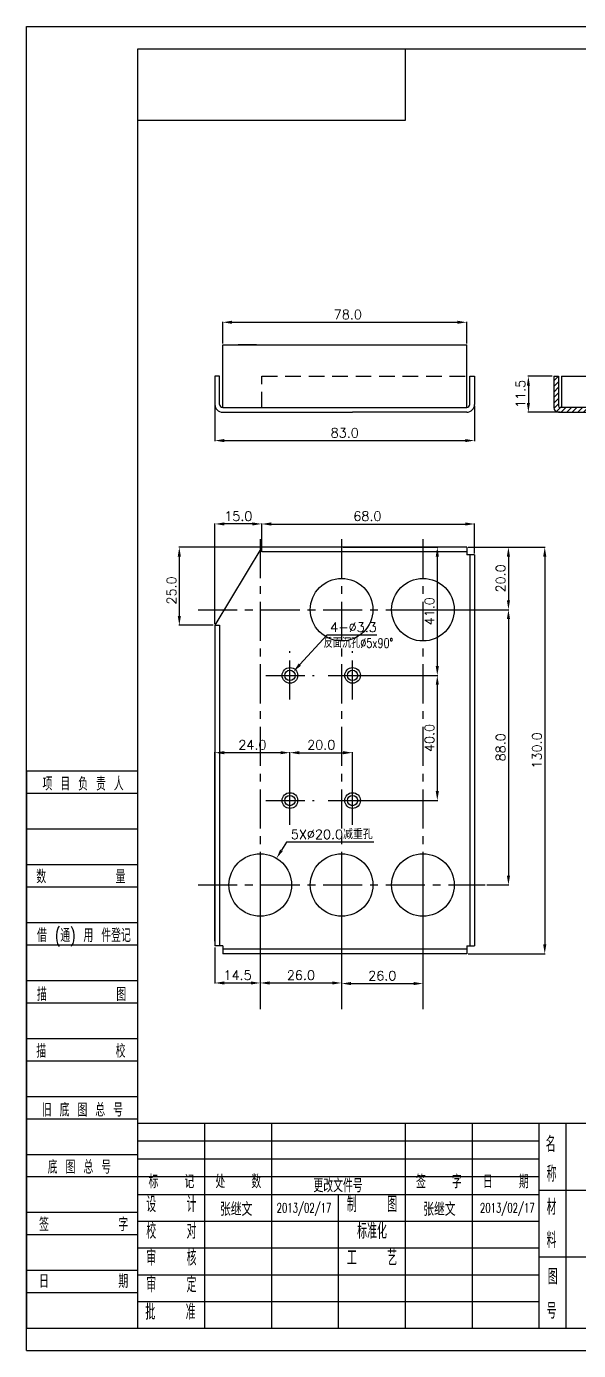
# Model space of a CAD drawing. Extents: x 2854 to 5858, y -1165 to 723.
# Drawn here: x 4062.1 to 4238.5, y -1165.2 to -741.9 of the extents above; entities that cross this region are included whole.
import ezdxf
from ezdxf.enums import TextEntityAlignment as Align

# ---------------------------------------------------------------- set-up
doc = ezdxf.new("R2010")
doc.units = 0
doc.header["$MEASUREMENT"] = 0
doc.linetypes.add('PF_CENTER', pattern=[2, 1.25, -0.25, 0.25, -0.25])
doc.linetypes.add('PF_DASHED', pattern=[0.75, 0.5, -0.25])
doc.layers.get('0').update_dxf_attribs({"linetype": 'CONTINUOUS'})
doc.layers.get('DEFPOINTS').update_dxf_attribs({"linetype": 'CONTINUOUS'})
for name, color, linetype in [('SMPEN_CENTER', 4, 'PF_CENTER'), ('SMPEN_DASHED', 2, 'PF_DASHED'), ('SMPEN_DIM', 3, 'CONTINUOUS'), ('SMPEN_HATCH', 6, 'CONTINUOUS'), ('SMPEN_THICK', 7, 'CONTINUOUS')]:
    doc.layers.add(name, color=color, linetype=linetype)
doc.styles.get("Standard").update_dxf_attribs({"font": 'txt.shx', "bigfont": 'hshztxt.shx'})
doc.dimstyles.get("Standard").update_dxf_attribs({"dimtxt": 3, "dimasz": 3, "dimexe": 0.18, "dimexo": 0.5, "dimgap": 1, "dimtad": 1, "dimtoh": 1, "dimdec": 1, "dimzin": 0, "dimdsep": 46, "dimtxsty": 'Standard', "dimcen": 0, "dimadec": 1, "dimazin": 0, "dimtfac": 1, "dimtdec": 1, "dimtofl": 0, "dimtmove": 0, "dimatfit": 3, "dimfxl": 0, "dimtolj": 1, "dimtzin": 0, "dimarcsym": 0})
doc.dimstyles.new('STANDARD$0', dxfattribs={"dimtxt": 3, "dimasz": 3, "dimexe": 0.18, "dimexo": 0.5, "dimgap": 1, "dimtad": 1, "dimtoh": 1, "dimdec": 1, "dimzin": 0, "dimdsep": 46, "dimtxsty": 'Standard', "dimcen": 0, "dimadec": 1, "dimazin": 0, "dimtfac": 1, "dimtdec": 1, "dimtofl": 0, "dimtmove": 0, "dimatfit": 3, "dimfxl": 0, "dimtolj": 1, "dimtzin": 0, "dimarcsym": 0})

# ---------------------------------------------------------------- blocks, each defined once
blk = doc.blocks.new('ADDBOX')
for p, q in [((0, 125), (0, 0)), ((0, 125), (25, 125)), ((25, 0), (25, 125))]:
    blk.add_line(p, q)
at = {"color": 1}
for p, q in [((0, 120), (25, 120)), ((0, 99), (25, 99)), ((0, 86), (25, 86)), ((0, 73), (25, 73)), ((0, 60), (25, 60)), ((0, 47), (25, 47)), ((0, 21), (25, 21)), ((0, 8), (25, 8))]:
    blk.add_line(p, q, dxfattribs=at)
for points in [[(0, 112), (25, 112)], [(0, 34), (25, 34)]]:
    blk.add_lwpolyline(points, dxfattribs=at)
for points in [[(0, 104), (25, 104)], [(0, 91), (25, 91)], [(0, 78), (25, 78)], [(0, 65), (25, 65)], [(0, 52), (25, 52)], [(0, 39), (25, 39)], [(0, 26), (25, 26)], [(0, 13), (25, 13)], [(0, 0), (25, 0)]]:
    blk.add_lwpolyline(points)
at = {"color": 1, "width": 0.67}
for s, p in [('项 目 负 责 人', (3.58, 120.61)), ('数        量', (2.2, 99.8)), ('借 (通) 用 件登记', (2.35, 86.62)), ('描        图', (2.35, 73.41)), ('描        校', (2.2, 60.68)), ('旧 底 图 总 号', (3.43, 47.48)), (' 底 图 总 号', (2.97, 34.66)), ('签        字', (2.82, 21.77)), ('日        期', (2.82, 9.04))]:
    blk.add_text(s, height=3, dxfattribs=at).set_placement(p)
at = {"color": 1, "ltscale": 20, "width": 0.67}
blk.add_attdef('PRJMANAGER', text='', height=3.5, dxfattribs=at).set_placement((1.5, 113), align=Align.BOTTOM_LEFT)
at = {"color": 1, "width": 0.67}
for tag, p in [('NUM', (1.5, 92)), ('DRAFTER', (1.5, 66)), ('DVERI', (1.5, 53)), ('OLDDRAWNO', (1.5, 40)), ('DRAWNO', (1.5, 27)), ('SIGNER', (1.5, 14)), ('DATE', (1.5, 1))]:
    blk.add_attdef(tag, text='', height=3.5, dxfattribs=at).set_placement(p, align=Align.BOTTOM_LEFT)
blk = doc.blocks.new('*D270')
at = {"layer": 'DEFPOINTS', "color": 0, "ltscale": 10}
for p in [(4145.2, -950.57), (4147.42, -948.13)]:
    blk.add_point(p, dxfattribs=at)
at = {"layer": 'SMPEN_DIM', "color": 0, "lineweight": -2, "ltscale": 10}
for p, q in [((4158.1, -936.45), (4149.45, -945.92)), ((4174.1, -936.45), (4158.1, -936.45))]:
    blk.add_line(p, q, dxfattribs=at)
at = {"layer": 'SMPEN_DIM', "color": 0, "ltscale": 10}
blk.add_solid([(4149.08, -945.58), (4149.82, -946.26), (4147.42, -948.13)], dxfattribs=at)
at = {"layer": 'SMPEN_DIM', "color": 0, "ltscale": 10, "insert": (4166.6, -933.95), "char_height": 3, "attachment_point": 5}
blk.add_mtext('\\A1;4-∅3.3', dxfattribs=at)
blk = doc.blocks.new('*D271')
at = {"layer": 'DEFPOINTS', "color": 0, "ltscale": 10}
for p in [(4142.03, -1007.82), (4131.59, -1024.88)]:
    blk.add_point(p, dxfattribs=at)
at = {"layer": 'SMPEN_DIM', "color": 0, "lineweight": -2, "ltscale": 10}
for p, q in [((4145.16, -1002.7), (4143.59, -1005.26)), ((4173.16, -1002.7), (4145.16, -1002.7))]:
    blk.add_line(p, q, dxfattribs=at)
at = {"layer": 'SMPEN_DIM', "color": 0, "ltscale": 10}
blk.add_solid([(4143.17, -1005), (4144.02, -1005.52), (4142.03, -1007.82)], dxfattribs=at)
at = {"layer": 'SMPEN_DIM', "color": 0, "ltscale": 10, "insert": (4159.66, -1000.2), "char_height": 3, "attachment_point": 5}
blk.add_mtext('\\A1;5X∅20.0减重孔', dxfattribs=at)
blk = doc.blocks.new('*D273')
at = {"layer": 'DEFPOINTS', "color": 0, "ltscale": 10}
for p in [(4230.63, -853.74), (4222.51, -865.24), (4233.13, -865.24)]:
    blk.add_point(p, dxfattribs=at)
at = {"layer": 'SMPEN_DIM', "color": 0, "lineweight": -2, "ltscale": 10}
for p, q in [((4230.13, -853.74), (4222.33, -853.74)), ((4222.51, -856.74), (4222.51, -862.24)), ((4232.63, -865.24), (4222.33, -865.24))]:
    blk.add_line(p, q, dxfattribs=at)
at = {"layer": 'SMPEN_DIM', "color": 0, "ltscale": 10}
for points in [[(4222.01, -856.74), (4223.01, -856.74), (4222.51, -853.74)], [(4222.01, -862.24), (4223.01, -862.24), (4222.51, -865.24)]]:
    blk.add_solid(points, dxfattribs=at)
at = {"layer": 'SMPEN_DIM', "color": 0, "ltscale": 10, "insert": (4220.01, -859.39), "char_height": 3, "attachment_point": 5, "rotation": 90}
blk.add_mtext('\\A1;11.5', dxfattribs=at)
blk = doc.blocks.new('*D274')
at = {"layer": 'DEFPOINTS', "color": 0, "ltscale": 10}
for p in [(4202.81, -836.48), (4124.81, -843.74), (4202.81, -843.74)]:
    blk.add_point(p, dxfattribs=at)
at = {"layer": 'SMPEN_DIM', "color": 0, "lineweight": -2, "ltscale": 10}
for p, q in [((4124.81, -843.24), (4124.81, -836.3)), ((4127.81, -836.48), (4199.81, -836.48)), ((4202.81, -843.24), (4202.81, -836.3))]:
    blk.add_line(p, q, dxfattribs=at)
at = {"layer": 'SMPEN_DIM', "color": 0, "ltscale": 10}
for points in [[(4127.81, -835.98), (4127.81, -836.98), (4124.81, -836.48)], [(4199.81, -835.98), (4199.81, -836.98), (4202.81, -836.48)]]:
    blk.add_solid(points, dxfattribs=at)
at = {"layer": 'SMPEN_DIM', "color": 0, "ltscale": 10, "insert": (4164.81, -833.98), "char_height": 3, "attachment_point": 5}
blk.add_mtext('\\A1;78.0', dxfattribs=at)
blk = doc.blocks.new('*D275')
at = {"layer": 'DEFPOINTS', "color": 0, "ltscale": 10}
for p in [(4122.31, -853.74), (4205.31, -862.74), (4205.31, -874.3)]:
    blk.add_point(p, dxfattribs=at)
at = {"layer": 'SMPEN_DIM', "color": 0, "lineweight": -2, "ltscale": 10}
for p, q in [((4122.31, -854.24), (4122.31, -874.48)), ((4205.31, -863.24), (4205.31, -874.48)), ((4125.31, -874.3), (4202.31, -874.3))]:
    blk.add_line(p, q, dxfattribs=at)
at = {"layer": 'SMPEN_DIM', "color": 0, "ltscale": 10}
for points in [[(4125.31, -873.8), (4125.31, -874.8), (4122.31, -874.3)], [(4202.31, -873.8), (4202.31, -874.8), (4205.31, -874.3)]]:
    blk.add_solid(points, dxfattribs=at)
at = {"layer": 'SMPEN_DIM', "color": 0, "ltscale": 10, "insert": (4163.81, -871.8), "char_height": 3, "attachment_point": 5}
blk.add_mtext('\\A1;83.0', dxfattribs=at)
blk = doc.blocks.new('*D276')
at = {"layer": 'DEFPOINTS', "color": 0, "ltscale": 10}
for p in [(4205.31, -900.96), (4137.31, -909.85), (4205.31, -910.85)]:
    blk.add_point(p, dxfattribs=at)
at = {"layer": 'SMPEN_DIM', "color": 0, "lineweight": -2, "ltscale": 10}
for p, q in [((4137.31, -909.35), (4137.31, -900.78)), ((4140.31, -900.96), (4202.31, -900.96)), ((4205.31, -910.35), (4205.31, -900.78))]:
    blk.add_line(p, q, dxfattribs=at)
at = {"layer": 'SMPEN_DIM', "color": 0, "ltscale": 10}
for points in [[(4140.31, -900.46), (4140.31, -901.46), (4137.31, -900.96)], [(4202.31, -900.46), (4202.31, -901.46), (4205.31, -900.96)]]:
    blk.add_solid(points, dxfattribs=at)
at = {"layer": 'SMPEN_DIM', "color": 0, "ltscale": 10, "insert": (4171.06, -898.46), "char_height": 3, "attachment_point": 5}
blk.add_mtext('\\A1;68.0', dxfattribs=at)
blk = doc.blocks.new('*D277')
at = {"layer": 'DEFPOINTS', "color": 0, "ltscale": 10}
for p in [(4122.31, -900.94), (4137.31, -908.35), (4122.31, -933.35)]:
    blk.add_point(p, dxfattribs=at)
at = {"layer": 'SMPEN_DIM', "color": 0, "lineweight": -2, "ltscale": 10}
for p, q in [((4122.31, -932.85), (4122.31, -900.76)), ((4134.31, -900.94), (4125.31, -900.94)), ((4137.31, -907.85), (4137.31, -900.76))]:
    blk.add_line(p, q, dxfattribs=at)
at = {"layer": 'SMPEN_DIM', "color": 0, "ltscale": 10}
for points in [[(4125.31, -900.44), (4125.31, -901.44), (4122.31, -900.94)], [(4134.31, -900.44), (4134.31, -901.44), (4137.31, -900.94)]]:
    blk.add_solid(points, dxfattribs=at)
at = {"layer": 'SMPEN_DIM', "color": 0, "ltscale": 10, "insert": (4129.81, -898.44), "char_height": 3, "attachment_point": 5}
blk.add_mtext('\\A1;15.0', dxfattribs=at)
blk = doc.blocks.new('*D278')
at = {"layer": 'DEFPOINTS', "color": 0, "ltscale": 10}
for p in [(4162.81, -908.35), (4110.95, -933.35), (4122.31, -933.35)]:
    blk.add_point(p, dxfattribs=at)
at = {"layer": 'SMPEN_DIM', "color": 0, "lineweight": -2, "ltscale": 10}
for p, q in [((4162.31, -908.35), (4110.77, -908.35)), ((4110.95, -911.35), (4110.95, -930.35)), ((4121.81, -933.35), (4110.77, -933.35))]:
    blk.add_line(p, q, dxfattribs=at)
at = {"layer": 'SMPEN_DIM', "color": 0, "ltscale": 10}
for points in [[(4110.45, -911.35), (4111.45, -911.35), (4110.95, -908.35)], [(4110.45, -930.35), (4111.45, -930.35), (4110.95, -933.35)]]:
    blk.add_solid(points, dxfattribs=at)
at = {"layer": 'SMPEN_DIM', "color": 0, "ltscale": 10, "insert": (4108.45, -922.21), "char_height": 3, "attachment_point": 5, "rotation": 90}
blk.add_mtext('\\A1;25.0', dxfattribs=at)
blk = doc.blocks.new('*D279')
at = {"layer": 'DEFPOINTS', "color": 0, "ltscale": 10}
for p in [(4202.81, -908.35), (4202.81, -1038.35), (4227.74, -1038.35)]:
    blk.add_point(p, dxfattribs=at)
at = {"layer": 'SMPEN_DIM', "color": 0, "lineweight": -2, "ltscale": 10}
for p, q in [((4203.31, -908.35), (4227.92, -908.35)), ((4227.74, -911.35), (4227.74, -1035.35)), ((4203.31, -1038.35), (4227.92, -1038.35))]:
    blk.add_line(p, q, dxfattribs=at)
at = {"layer": 'SMPEN_DIM', "color": 0, "ltscale": 10}
for points in [[(4227.24, -911.35), (4228.24, -911.35), (4227.74, -908.35)], [(4227.24, -1035.35), (4228.24, -1035.35), (4227.74, -1038.35)]]:
    blk.add_solid(points, dxfattribs=at)
at = {"layer": 'SMPEN_DIM', "color": 0, "ltscale": 10, "insert": (4225.24, -973.35), "char_height": 3, "attachment_point": 5, "rotation": 90}
blk.add_mtext('\\A1;130.0', dxfattribs=at)
blk = doc.blocks.new('*D280')
at = {"layer": 'DEFPOINTS', "color": 0, "ltscale": 10}
for p in [(4208.69, -928.35), (4208.69, -1016.35), (4216.13, -1016.35)]:
    blk.add_point(p, dxfattribs=at)
at = {"layer": 'SMPEN_DIM', "color": 0, "lineweight": -2, "ltscale": 10}
for p, q in [((4209.19, -928.35), (4216.31, -928.35)), ((4216.13, -931.35), (4216.13, -1013.35)), ((4209.19, -1016.35), (4216.31, -1016.35))]:
    blk.add_line(p, q, dxfattribs=at)
at = {"layer": 'SMPEN_DIM', "color": 0, "ltscale": 10}
for points in [[(4215.63, -931.35), (4216.63, -931.35), (4216.13, -928.35)], [(4215.63, -1013.35), (4216.63, -1013.35), (4216.13, -1016.35)]]:
    blk.add_solid(points, dxfattribs=at)
at = {"layer": 'SMPEN_DIM', "color": 0, "ltscale": 10, "insert": (4213.63, -972.35), "char_height": 3, "attachment_point": 5, "rotation": 90}
blk.add_mtext('\\A1;88.0', dxfattribs=at)
blk = doc.blocks.new('*D281')
at = {"layer": 'DEFPOINTS', "color": 0, "ltscale": 10}
for p in [(4202.81, -908.35), (4188.81, -928.35), (4216.13, -928.35)]:
    blk.add_point(p, dxfattribs=at)
at = {"layer": 'SMPEN_DIM', "color": 0, "lineweight": -2, "ltscale": 10}
for p, q in [((4203.31, -908.35), (4216.31, -908.35)), ((4216.13, -911.35), (4216.13, -925.35)), ((4189.31, -928.35), (4216.31, -928.35))]:
    blk.add_line(p, q, dxfattribs=at)
at = {"layer": 'SMPEN_DIM', "color": 0, "ltscale": 10}
for points in [[(4215.63, -911.35), (4216.63, -911.35), (4216.13, -908.35)], [(4215.63, -925.35), (4216.63, -925.35), (4216.13, -928.35)]]:
    blk.add_solid(points, dxfattribs=at)
at = {"layer": 'SMPEN_DIM', "color": 0, "ltscale": 10, "insert": (4213.63, -918.35), "char_height": 3, "attachment_point": 5, "rotation": 90}
blk.add_mtext('\\A1;20.0', dxfattribs=at)
blk = doc.blocks.new('*D282')
at = {"layer": 'DEFPOINTS', "color": 0, "ltscale": 10}
for p in [(4136.81, -1016.35), (4122.31, -1035.85), (4136.81, -1047.67)]:
    blk.add_point(p, dxfattribs=at)
at = {"layer": 'SMPEN_DIM', "color": 0, "lineweight": -2, "ltscale": 10}
for p, q in [((4136.81, -1016.85), (4136.81, -1047.85)), ((4122.31, -1036.35), (4122.31, -1047.85)), ((4125.31, -1047.67), (4133.81, -1047.67))]:
    blk.add_line(p, q, dxfattribs=at)
at = {"layer": 'SMPEN_DIM', "color": 0, "ltscale": 10}
for points in [[(4125.31, -1047.17), (4125.31, -1048.17), (4122.31, -1047.67)], [(4133.81, -1047.17), (4133.81, -1048.17), (4136.81, -1047.67)]]:
    blk.add_solid(points, dxfattribs=at)
at = {"layer": 'SMPEN_DIM', "color": 0, "ltscale": 10, "insert": (4129.56, -1045.17), "char_height": 3, "attachment_point": 5}
blk.add_mtext('\\A1;14.5', dxfattribs=at)
blk = doc.blocks.new('*D283')
at = {"layer": 'DEFPOINTS', "color": 0, "ltscale": 10}
for p in [(4136.81, -1016.35), (4162.81, -1016.35), (4162.81, -1047.67)]:
    blk.add_point(p, dxfattribs=at)
at = {"layer": 'SMPEN_DIM', "color": 0, "lineweight": -2, "ltscale": 10}
for p, q in [((4136.81, -1016.85), (4136.81, -1047.85)), ((4162.81, -1016.85), (4162.81, -1047.85)), ((4139.81, -1047.67), (4159.81, -1047.67))]:
    blk.add_line(p, q, dxfattribs=at)
at = {"layer": 'SMPEN_DIM', "color": 0, "ltscale": 10}
for points in [[(4139.81, -1047.17), (4139.81, -1048.17), (4136.81, -1047.67)], [(4159.81, -1047.17), (4159.81, -1048.17), (4162.81, -1047.67)]]:
    blk.add_solid(points, dxfattribs=at)
at = {"layer": 'SMPEN_DIM', "color": 0, "ltscale": 10, "insert": (4149.81, -1045.17), "char_height": 3, "attachment_point": 5}
blk.add_mtext('\\A1;26.0', dxfattribs=at)
blk = doc.blocks.new('*D284')
at = {"layer": 'DEFPOINTS', "color": 0, "ltscale": 10}
for p in [(4162.81, -1016.35), (4188.81, -1016.35), (4188.81, -1047.85)]:
    blk.add_point(p, dxfattribs=at)
at = {"layer": 'SMPEN_DIM', "color": 0, "lineweight": -2, "ltscale": 10}
for p, q in [((4162.81, -1016.85), (4162.81, -1048.03)), ((4188.81, -1016.85), (4188.81, -1048.03)), ((4165.81, -1047.85), (4185.81, -1047.85))]:
    blk.add_line(p, q, dxfattribs=at)
at = {"layer": 'SMPEN_DIM', "color": 0, "ltscale": 10}
for points in [[(4165.81, -1047.35), (4165.81, -1048.35), (4162.81, -1047.85)], [(4185.81, -1047.35), (4185.81, -1048.35), (4188.81, -1047.85)]]:
    blk.add_solid(points, dxfattribs=at)
at = {"layer": 'SMPEN_DIM', "color": 0, "ltscale": 10, "insert": (4175.81, -1045.35), "char_height": 3, "attachment_point": 5}
blk.add_mtext('\\A1;26.0', dxfattribs=at)
blk = doc.blocks.new('*D285')
at = {"layer": 'DEFPOINTS', "color": 0, "ltscale": 10}
for p in [(4166.31, -949.35), (4166.31, -989.35), (4193.4, -989.35)]:
    blk.add_point(p, dxfattribs=at)
at = {"layer": 'SMPEN_DIM', "color": 0, "lineweight": -2, "ltscale": 10}
for p, q in [((4166.81, -949.35), (4193.58, -949.35)), ((4193.4, -952.35), (4193.4, -986.35)), ((4166.81, -989.35), (4193.58, -989.35))]:
    blk.add_line(p, q, dxfattribs=at)
at = {"layer": 'SMPEN_DIM', "color": 0, "ltscale": 10}
for points in [[(4192.9, -952.35), (4193.9, -952.35), (4193.4, -949.35)], [(4192.9, -986.35), (4193.9, -986.35), (4193.4, -989.35)]]:
    blk.add_solid(points, dxfattribs=at)
at = {"layer": 'SMPEN_DIM', "color": 0, "ltscale": 10, "insert": (4190.9, -969.35), "char_height": 3, "attachment_point": 5, "rotation": 90}
blk.add_mtext('\\A1;40.0', dxfattribs=at)
blk = doc.blocks.new('*D286')
at = {"layer": 'DEFPOINTS', "color": 0, "ltscale": 10}
for p in [(4166.31, -974.06), (4146.31, -989.35), (4166.31, -989.35)]:
    blk.add_point(p, dxfattribs=at)
at = {"layer": 'SMPEN_DIM', "color": 0, "lineweight": -2, "ltscale": 10}
for p, q in [((4146.31, -988.85), (4146.31, -973.88)), ((4149.31, -974.06), (4163.31, -974.06)), ((4166.31, -988.85), (4166.31, -973.88))]:
    blk.add_line(p, q, dxfattribs=at)
at = {"layer": 'SMPEN_DIM', "color": 0, "ltscale": 10}
for points in [[(4149.31, -973.56), (4149.31, -974.56), (4146.31, -974.06)], [(4163.31, -973.56), (4163.31, -974.56), (4166.31, -974.06)]]:
    blk.add_solid(points, dxfattribs=at)
at = {"layer": 'SMPEN_DIM', "color": 0, "ltscale": 10, "insert": (4156.31, -971.56), "char_height": 3, "attachment_point": 5}
blk.add_mtext('\\A1;20.0', dxfattribs=at)
blk = doc.blocks.new('*D287')
at = {"layer": 'DEFPOINTS', "color": 0, "ltscale": 10}
for p in [(4122.31, -974.06), (4146.31, -989.35), (4122.31, -1034.85)]:
    blk.add_point(p, dxfattribs=at)
at = {"layer": 'SMPEN_DIM', "color": 0, "lineweight": -2, "ltscale": 10}
for p, q in [((4122.31, -1034.35), (4122.31, -973.88)), ((4143.31, -974.06), (4125.31, -974.06)), ((4146.31, -988.85), (4146.31, -973.88))]:
    blk.add_line(p, q, dxfattribs=at)
at = {"layer": 'SMPEN_DIM', "color": 0, "ltscale": 10}
for points in [[(4125.31, -973.56), (4125.31, -974.56), (4122.31, -974.06)], [(4143.31, -973.56), (4143.31, -974.56), (4146.31, -974.06)]]:
    blk.add_solid(points, dxfattribs=at)
at = {"layer": 'SMPEN_DIM', "color": 0, "ltscale": 10, "insert": (4134.31, -971.56), "char_height": 3, "attachment_point": 5}
blk.add_mtext('\\A1;24.0', dxfattribs=at)
blk = doc.blocks.new('*D755')
at = {"layer": 'DEFPOINTS', "color": 0, "ltscale": 10}
for p in [(4162.81, -908.35), (4166.31, -949.35), (4193.4, -949.35)]:
    blk.add_point(p, dxfattribs=at)
at = {"layer": 'SMPEN_DIM', "color": 0, "lineweight": -2, "ltscale": 10}
for p, q in [((4163.31, -908.35), (4193.58, -908.35)), ((4193.4, -911.35), (4193.4, -946.35)), ((4166.81, -949.35), (4193.58, -949.35))]:
    blk.add_line(p, q, dxfattribs=at)
at = {"layer": 'SMPEN_DIM', "color": 0, "ltscale": 10}
for points in [[(4192.9, -911.35), (4193.9, -911.35), (4193.4, -908.35)], [(4192.9, -946.35), (4193.9, -946.35), (4193.4, -949.35)]]:
    blk.add_solid(points, dxfattribs=at)
at = {"layer": 'SMPEN_DIM', "color": 0, "ltscale": 10, "insert": (4190.9, -928.85), "char_height": 3, "attachment_point": 5, "rotation": 90}
blk.add_mtext('\\A1;41.0', dxfattribs=at)

msp = doc.modelspace()

# ---------------------------------------------------------------- hatches: boundary and pattern name
at = {"layer": 'SMPEN_HATCH', "ltscale": 10}
h = msp.add_hatch(dxfattribs=at)
h.set_pattern_fill('ANSI31', color=256, scale=10, style=0)
h.paths.add_polyline_path([(4360.63, -843.74), (4359.13, -843.74), (4359.13, -863.24, -0.414214), (4358.63, -863.74), (4314.28, -863.74), (4314.28, -864.39), (4315.13, -865.24), (4359.13, -865.24, 0.414214), (4360.63, -863.74)])
h.paths.add_polyline_path([(4310.13, -865.24), (4310.98, -864.39), (4310.98, -863.74), (4272.28, -863.74), (4272.28, -864.39), (4273.13, -865.24)])
h.paths.add_polyline_path([(4268.13, -865.24), (4268.98, -864.39), (4268.98, -863.74), (4232.63, -863.74, -0.414214), (4232.13, -863.24), (4232.13, -853.74), (4230.63, -853.74), (4230.63, -863.74, 0.414214), (4232.13, -865.24)])

# ---------------------------------------------------------------- linework, layer by layer
for p, q in [((4097.73, -749.05), (4377.43, -749.05)), ((4097.73, -1158.03), (4377.43, -1158.03))]:
    msp.add_line(p, q)
at = {"linetype": 'Continuous'}
msp.add_line((4097.73, -1158.03), (4097.73, -749.05), dxfattribs=at)
at = {"ltscale": 10}
for p, q in [((4124.81, -843.74), (4202.81, -843.74)), ((4124.81, -863.74), (4124.81, -843.74)), ((4202.81, -863.74), (4202.81, -843.74)), ((4122.31, -853.74), (4122.31, -862.74)), ((4123.81, -853.74), (4122.31, -853.74)), ((4123.81, -862.74), (4123.81, -853.74)), ((4203.81, -853.74), (4205.31, -853.74)), ((4203.81, -862.74), (4203.81, -853.74)), ((4205.31, -853.74), (4205.31, -862.74)), ((4230.63, -853.74), (4232.13, -853.74)), ((4230.63, -853.74), (4230.63, -863.74)), ((4232.13, -853.74), (4232.13, -863.24)), ((4233.13, -853.74), (4358.13, -853.74)), ((4233.13, -853.74), (4233.13, -863.74)), ((4124.81, -863.74), (4187.81, -863.74)), ((4202.81, -865.24), (4166.31, -865.24)), ((4232.13, -865.24), (4359.13, -865.24)), ((4137.31, -908.35), (4122.31, -933.35)), ((4202.81, -908.35), (4137.31, -908.35)), ((4137.31, -909.85), (4137.31, -908.35)), ((4202.81, -909.85), (4137.31, -909.85)), ((4202.81, -908.35), (4202.81, -910.85)), ((4205.31, -910.85), (4202.81, -910.85)), ((4203.81, -910.85), (4203.81, -1035.85)), ((4205.31, -910.85), (4205.31, -1035.85)), ((4122.31, -933.35), (4122.31, -1035.85)), ((4122.31, -933.35), (4123.81, -933.35)), ((4123.81, -933.35), (4123.81, -1035.85)), ((4124.81, -1035.85), (4122.31, -1035.85)), ((4124.81, -1035.85), (4124.81, -1038.35)), ((4202.81, -1036.85), (4124.81, -1036.85)), ((4202.81, -1035.85), (4202.81, -1038.35)), ((4202.81, -1035.85), (4205.31, -1035.85)), ((4202.81, -1038.35), (4124.81, -1038.35))]:
    msp.add_line(p, q, dxfattribs=at)
at = {"color": 7}
for p, q in [((4097.73, -1092.48), (4354.23, -1092.48)), ((4097.73, -1092.48), (4354.23, -1092.48)), ((4097.73, -1158.03), (4097.73, -1092.48)), ((4225.98, -1158.03), (4225.98, -1092.48)), ((4097.73, -1115.28), (4225.98, -1115.28)), ((4225.98, -1113.85), (4354.23, -1113.85)), ((4225.98, -1135.23), (4354.23, -1135.23))]:
    msp.add_line(p, q, dxfattribs=at)
at = {"color": 6}
for p, q in [((4119.11, -1158.03), (4119.11, -1092.48)), ((4140.48, -1158.03), (4140.48, -1092.48)), ((4183.23, -1158.03), (4183.23, -1092.48)), ((4204.61, -1158.03), (4204.61, -1092.48)), ((4234.53, -1158.03), (4234.53, -1092.48)), ((4097.73, -1098.18), (4225.98, -1098.18)), ((4097.73, -1103.88), (4225.98, -1103.88)), ((4097.73, -1109.58), (4225.98, -1109.58)), ((4161.86, -1158.03), (4161.86, -1115.28)), ((4097.73, -1123.83), (4225.98, -1123.83)), ((4097.73, -1132.38), (4225.98, -1132.38)), ((4097.73, -1140.93), (4225.98, -1140.93)), ((4097.73, -1149.48), (4225.98, -1149.48))]:
    msp.add_line(p, q, dxfattribs=at)
at = {"ltscale": 10}
for points in [[(4124.81, -865.24), (4166.31, -865.24)], [(4160.31, -863.74), (4202.81, -863.74)]]:
    msp.add_lwpolyline(points, dxfattribs=at)
for centre, radius in [((4162.81, -928.35), 10), ((4188.81, -928.35), 10), ((4146.31, -949.35), 2.5), ((4146.31, -949.35), 1.65), ((4166.31, -949.35), 2.5), ((4166.31, -949.35), 1.65), ((4146.31, -989.35), 2.5), ((4146.31, -989.35), 1.65), ((4166.31, -989.35), 2.5), ((4166.31, -989.35), 1.65), ((4136.81, -1016.35), 10), ((4162.81, -1016.35), 10), ((4188.81, -1016.35), 10)]:
    msp.add_circle(centre, radius, dxfattribs=at)
for centre, radius, start, end in [((4124.81, -862.74), 2.5, 180, 270), ((4124.81, -862.74), 1, 180, 270), ((4202.81, -862.74), 2.5, 270, 0), ((4202.81, -862.74), 1, 270, 0), ((4232.63, -863.24), 0.5, 180, 270), ((4232.13, -863.74), 1.5, 180, 270)]:
    msp.add_arc(centre, radius, start, end, dxfattribs=at)
at = {"layer": 'SMPEN_CENTER', "ltscale": 10}
for p, q in [((4136.81, -905.79), (4136.81, -1056.02)), ((4162.81, -905.79), (4162.81, -1056.02)), ((4188.81, -905.79), (4188.81, -1056.02)), ((4116.93, -928.35), (4208.69, -928.35)), ((4146.31, -957.11), (4146.31, -941.59)), ((4166.31, -957.11), (4166.31, -941.59)), ((4138.55, -949.35), (4154.07, -949.35)), ((4158.55, -949.35), (4174.07, -949.35)), ((4146.31, -997.11), (4146.31, -981.59)), ((4166.31, -997.11), (4166.31, -981.59)), ((4138.55, -989.35), (4154.07, -989.35)), ((4158.55, -989.35), (4174.07, -989.35)), ((4116.93, -1016.35), (4208.69, -1016.35))]:
    msp.add_line(p, q, dxfattribs=at)
at = {"layer": 'SMPEN_DASHED', "ltscale": 10}
for p, q in [((4137.31, -853.74), (4202.81, -853.74)), ((4137.31, -863.74), (4137.31, -853.74))]:
    msp.add_line(p, q, dxfattribs=at)
at = {"layer": 'SMPEN_THICK', "color": 1}
for p, q in [((4062.11, -741.93), (4387.3, -741.93)), ((4211.73, -741.93), (4286.54, -741.93)), ((4211.73, -741.93), (4286.54, -741.93)), ((4062.11, -1165.15), (4387.3, -1165.15))]:
    msp.add_line(p, q, dxfattribs=at)
at = {"layer": 'SMPEN_THICK', "color": 1, "linetype": 'Continuous'}
for p, q in [((4062.11, -1165.15), (4062.11, -741.93)), ((4183.23, -771.85), (4183.23, -749.05)), ((4097.73, -771.85), (4183.23, -771.85))]:
    msp.add_line(p, q, dxfattribs=at)
at = {"layer": 'SMPEN_THICK'}
for p, q in [((4135.61, -843.74), (4129.71, -843.74)), ((4132.71, -843.74), (4129.71, -843.74)), ((4177.41, -843.74), (4182.91, -843.74)), ((4358.63, -863.74), (4232.63, -863.74))]:
    msp.add_line(p, q, dxfattribs=at)
at = {"layer": 'SMPEN_THICK', "color": 7, "linetype": 'Continuous'}
msp.add_line((4097.73, -1072.53), (4097.73, -1062.55), dxfattribs=at)

# ---------------------------------------------------------------- block references
at = {"layer": 'SMPEN_THICK', "xscale": 1.425000000000068, "yscale": 1.424999999999727, "zscale": 1.425}
msp.add_blockref('ADDBOX', (4062.11, -1158.03), dxfattribs=at)

# ---------------------------------------------------------------- texts
at = {"color": 6}
for s, height, width, p in [('名', 4.99, 0.67, (4228.05, -1101.72)), ('称', 4.99, 0.67, (4228.32, -1111.2)), ('更改文件号', 4.275, 0.67, (4153.8, -1114.57)), ('材', 4.99, 0.667, (4228.32, -1121.77)), ('料', 4.99, 0.67, (4228.32, -1132.35)), ('图', 4.99, 0.67, (4228.69, -1144.02)), ('号', 4.99, 0.67, (4228.32, -1154.96))]:
    msp.add_text(s, height=height, dxfattribs=dict(at, width=width)).set_placement(p)
at = {"color": 6, "width": 0.67}
for s, height, p in [('标   记', 4.275, (4108.42, -1114.57)), ('处   数', 4.275, (4129.79, -1114.57)), ('签   字', 4.275, (4193.92, -1114.57)), ('日   期', 4.275, (4215.29, -1114.57)), ('设   计', 4.988, (4108.42, -1122.4)), ('制   图', 4.988, (4172.54, -1122.4)), ('校   对', 4.988, (4108.42, -1130.95)), ('标准化', 4.988, (4172.54, -1130.95)), ('审   核', 4.988, (4108.42, -1139.5)), ('工   艺', 4.988, (4172.54, -1139.5)), ('审   定', 4.988, (4108.42, -1148.05)), ('批   准', 4.988, (4108.12, -1156.83))]:
    msp.add_text(s, height=height, dxfattribs=at).set_placement(p, align=Align.BOTTOM_CENTER)
at = {"layer": 'SMPEN_DIM', "width": 0.75}
msp.add_text('反面沉孔%%c5x90%%D', height=3, dxfattribs=at).set_placement((4168.19, -938.76), align=Align.MIDDLE)
at = {"layer": 'SMPEN_DIM', "ltscale": 8}
for s, height, width, p in [('张继文', 4.275, 0.85, (4129.12, -1119.78)), ('2013/02/17', 3, 0.6667, (4150.78, -1119.78)), ('张继文', 4.275, 0.85, (4194.07, -1119.78)), ('2013/02/17', 3, 0.6667, (4215.76, -1119.78))]:
    msp.add_text(s, height=height, dxfattribs=dict(at, width=width)).set_placement(p, align=Align.MIDDLE)

# ---------------------------------------------------------------- dimensions: what is measured, and where the dimension line sits
at = {"layer": 'SMPEN_DIM', "ltscale": 10}
for base, p1, p2, picture, middle in [((4202.81, -836.48), (4124.81, -843.74), (4202.81, -843.74), '*D274', (4164.81, -836.48)), ((4122.31, -900.94), (4137.31, -908.35), (4122.31, -933.35), '*D277', (4129.81, -900.94)), ((4205.31, -900.96), (4137.31, -909.85), (4205.31, -910.85), '*D276', (4171.06, -900.96))]:
    dim = msp.add_linear_dim(base=base, p1=p1, p2=p2, dimstyle='STANDARD$0', dxfattribs=at)
    dim.commit()
    dim.dimension.update_dxf_attribs({"geometry": picture, "text_midpoint": middle, "dimtype": 160})
dim = msp.add_linear_dim(base=(4205.31, -874.3), p1=(4122.31, -853.74), p2=(4205.31, -862.74), dimstyle='STANDARD$0', override={"dimtxsty": 'Standard'}, dxfattribs=at)
dim.commit()
dim.dimension.update_dxf_attribs({"geometry": '*D275', "text_midpoint": (4163.81, -871.8)})
for base, p1, p2, picture, middle in [((4222.51, -865.24), (4230.63, -853.74), (4233.13, -865.24), '*D273', (4222.51, -859.39)), ((4110.95, -933.35), (4162.81, -908.35), (4122.31, -933.35), '*D278', (4110.95, -922.21))]:
    dim = msp.add_linear_dim(base=base, p1=p1, p2=p2, angle=90, dimstyle='STANDARD$0', dxfattribs=at)
    dim.commit()
    dim.dimension.update_dxf_attribs({"geometry": picture, "text_midpoint": middle, "dimtype": 160})
for base, p1, p2, picture, middle in [((4193.4, -949.35), (4162.81, -908.35), (4166.31, -949.35), '*D755', (4190.9, -928.85)), ((4216.13, -928.35), (4202.81, -908.35), (4188.81, -928.35), '*D281', (4213.63, -918.35)), ((4227.74, -1038.35), (4202.81, -908.35), (4202.81, -1038.35), '*D279', (4225.24, -973.35)), ((4216.13, -1016.35), (4208.69, -928.35), (4208.69, -1016.35), '*D280', (4213.63, -972.35)), ((4193.4, -989.35), (4166.31, -949.35), (4166.31, -989.35), '*D285', (4190.9, -969.35))]:
    dim = msp.add_linear_dim(base=base, p1=p1, p2=p2, angle=90, dimstyle='STANDARD$0', dxfattribs=at)
    dim.commit()
    dim.dimension.update_dxf_attribs({"geometry": picture, "text_midpoint": middle})
dim = msp.add_diameter_dim_2p(p1=(4145.2, -950.57), p2=(4147.42, -948.13), text='4-<>', dimstyle='Standard', dxfattribs=at)
dim.commit()
dim.dimension.update_dxf_attribs({"geometry": '*D270', "text_midpoint": (4166.6, -936.45), "dimtype": 163})
for base, p1, p2, picture, middle in [((4122.31, -974.06), (4146.31, -989.35), (4122.31, -1034.85), '*D287', (4134.31, -971.56)), ((4166.31, -974.06), (4146.31, -989.35), (4166.31, -989.35), '*D286', (4156.31, -971.56)), ((4136.81, -1047.67), (4122.31, -1035.85), (4136.81, -1016.35), '*D282', (4129.56, -1045.17)), ((4162.81, -1047.67), (4136.81, -1016.35), (4162.81, -1016.35), '*D283', (4149.81, -1045.17)), ((4188.81, -1047.85), (4162.81, -1016.35), (4188.81, -1016.35), '*D284', (4175.81, -1045.35))]:
    dim = msp.add_linear_dim(base=base, p1=p1, p2=p2, dimstyle='STANDARD$0', dxfattribs=at)
    dim.commit()
    dim.dimension.update_dxf_attribs({"geometry": picture, "text_midpoint": middle})
dim = msp.add_diameter_dim_2p(p1=(4131.59, -1024.88), p2=(4142.03, -1007.82), text='5X<>减重孔', dimstyle='Standard', dxfattribs=at)
dim.commit()
dim.dimension.update_dxf_attribs({"geometry": '*D271', "text_midpoint": (4159.66, -1000.2)})

doc.saveas('drawing.dxf')
